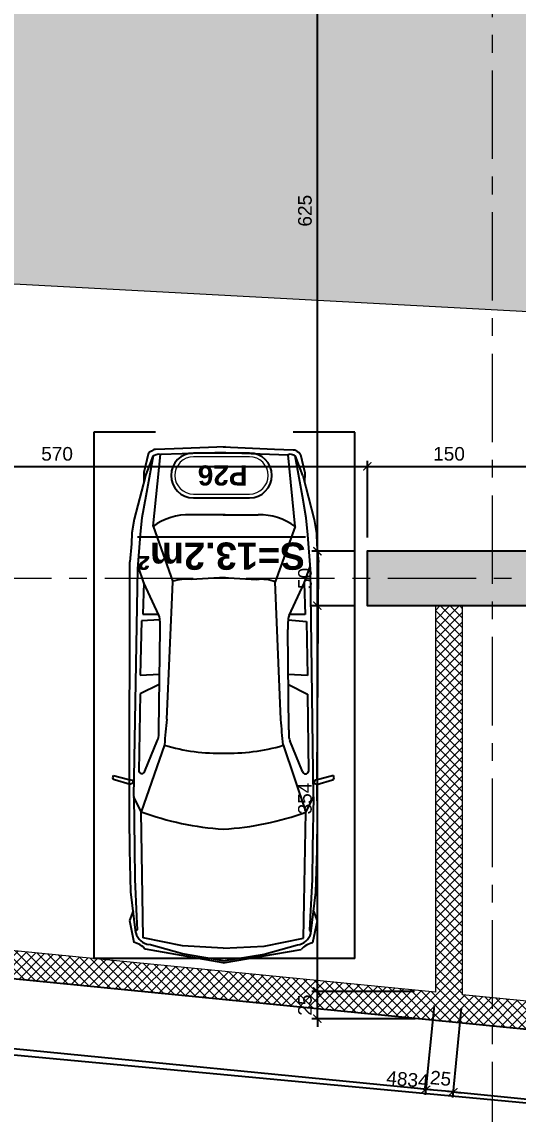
# Model space of a CAD drawing. Header units: centimetres. Extents: x 60496 to 66049, y -55119 to -48212.
# Drawn here: x 62926 to 63382, y -54589 to -53587 of the extents above; entities that cross this region are included whole.
import ezdxf
from ezdxf.enums import TextEntityAlignment as Align

# ---------------------------------------------------------------- set-up
doc = ezdxf.new("R2010")
doc.units = ezdxf.units.CM
doc.header["$LTSCALE"] = 50
doc.header["$MEASUREMENT"] = 0
doc.linetypes.add('AXES', pattern=[2, 1.25, -0.25, 0.25, -0.25])
doc.linetypes.add('CONTINU', pattern=[0])
doc.layers.get('0').update_dxf_attribs({"color": 8})
for name, color, linetype in [('AXES', 10, 'AXES'), ('BETON COUPE', 3, 'CONTINU'), ('BETON TRAME', 252, 'Continuous'), ('BORD', 5, 'Continuous'), ('COTE 50ème', 1, 'Continuous'), ('FINI', 251, 'Continuous'), ('PILIER', 7, 'Continuous'), ('TEXTE', 7, 'Continuous')]:
    doc.layers.add(name, color=color, linetype=linetype)
for name, color, linetype, lineweight in [('BETON HACHURE', 253, 'Continuous', 13), ('EXISTANT COUPE', 251, 'Continuous', 40), ('MACONNERIE COUPE', 7, 'Continuous', 30)]:
    doc.layers.add(name, color=color, linetype=linetype, lineweight=lineweight)
doc.layers.add('New_2D Drafting - General_Pen_No__4', color=252, linetype='Continuous', lineweight=13, true_color=0x696969)
doc.styles.add('BRMNAMES', font='swisseb.ttf', dxfattribs={"height": 20})
doc.styles.add('RS_TEXT_1.50', font='arial.ttf', dxfattribs={"height": 12.5})
doc.styles.add('RS_TXT_50', font='arial.ttf', dxfattribs={"height": 12.5})
doc.dimstyles.new('RS_50CM_LINEAIRE', dxfattribs={"dimscale": 5, "dimtxt": 12.5, "dimasz": 1.5, "dimexe": 1, "dimexo": 2.5, "dimgap": 1, "dimtad": 1, "dimdec": 1, "dimrnd": 0.5, "dimdsep": 46, "dimtxsty": 'RS_TXT_50', "dimblk1": 'ARCHTICK', "dimblk2": 'ARCHTICK', "dimsah": 1, "dimcen": 2.5, "dimdle": 1, "dimclrt": 4, "dimadec": 0, "dimazin": 2, "dimtfac": 1, "dimtdec": 1, "dimtix": 1, "dimtmove": 2, "dimatfit": 3, "dimfxl": 1, "dimtolj": 1, "dimtzin": 0, "dimarcsym": 0})

# ---------------------------------------------------------------- blocks, each defined once
blk = doc.blocks.new('A$Ce9568e5d')
at = {"layer": 'AXES', "lineweight": 5, "ltscale": 1.3}
for p, q in [((740, -4150), (740, -1058.41)), ((3195, -3235), (-1985, -3235))]:
    blk.add_line(p, q, dxfattribs=at)
blk = doc.blocks.new('_ArchTick')
at = {"color": 0, "linetype": 'ByBlock', "const_width": 0.15}
blk.add_lwpolyline([(-0.5, -0.5), (0.5, 0.5)], dxfattribs=at)
blk = doc.blocks.new('*D1278')
at = {"layer": 'COTE 50ème', "color": 0, "lineweight": -2, "ltscale": 0.5, "transparency": 16777216}
for p, q in [((63286.3, -54476.4), (63192.1, -54476.4)), ((63197.1, -54476.4), (63197.1, -54468.9)), ((63197.1, -54501.5), (63197.1, -54476.4)), ((63287, -54501.5), (63192.1, -54501.5)), ((63197.1, -54501.5), (63197.1, -54509))]:
    blk.add_line(p, q, dxfattribs=at)
at = {"layer": 'Defpoints', "color": 0, "ltscale": 0.5, "transparency": 16777216}
for p in [(63197.1, -54476.4), (63298.8, -54476.4), (63299.5, -54501.5)]:
    blk.add_point(p, dxfattribs=at)
at = {"layer": 'COTE 50ème', "color": 0, "lineweight": -2, "ltscale": 0.5, "transparency": 16777216, "xscale": 7.5, "yscale": 7.5, "zscale": 7.5}
for p, rotation in [((63197.1, -54476.4), 270), ((63197.1, -54501.5), 90)]:
    blk.add_blockref('_ArchTick', p, dxfattribs=dict(at, rotation=rotation))
at = {"layer": 'COTE 50ème', "color": 4, "ltscale": 0.5, "transparency": 16777216, "insert": (63185.7, -54489), "char_height": 12.5, "attachment_point": 5, "rotation": 90, "style": 'RS_TXT_50'}
blk.add_mtext('\\A1;25', dxfattribs=at)
blk = doc.blocks.new('*D1279')
at = {"layer": 'COTE 50ème', "color": 0, "lineweight": -2, "ltscale": 0.5, "transparency": 16777216}
for p, q in [((63230.5, -54122.4), (63192.1, -54122.4)), ((63197.1, -54481.4), (63197.1, -54117.4)), ((63286.3, -54476.4), (63192.1, -54476.4))]:
    blk.add_line(p, q, dxfattribs=at)
at = {"layer": 'Defpoints', "color": 0, "ltscale": 0.5, "transparency": 16777216}
for p in [(63197.1, -54122.4), (63243, -54122.4), (63298.8, -54476.4)]:
    blk.add_point(p, dxfattribs=at)
at = {"layer": 'COTE 50ème', "color": 0, "lineweight": -2, "ltscale": 0.5, "transparency": 16777216, "xscale": 7.5, "yscale": 7.5, "zscale": 7.5}
for p, rotation in [((63197.1, -54122.4), 90), ((63197.1, -54476.4), 270)]:
    blk.add_blockref('_ArchTick', p, dxfattribs=dict(at, rotation=rotation))
at = {"layer": 'COTE 50ème', "color": 4, "ltscale": 0.5, "transparency": 16777216, "insert": (63185.7, -54299.4), "char_height": 12.5, "attachment_point": 5, "rotation": 90, "style": 'RS_TXT_50'}
blk.add_mtext('\\A1;354', dxfattribs=at)
blk = doc.blocks.new('*D1280')
at = {"layer": 'COTE 50ème', "color": 0, "lineweight": -2, "ltscale": 0.5, "transparency": 16777216}
for p, q in [((63230.5, -54072.4), (63192.1, -54072.4)), ((63197.1, -54127.4), (63197.1, -54067.4)), ((63230.5, -54122.4), (63192.1, -54122.4))]:
    blk.add_line(p, q, dxfattribs=at)
at = {"layer": 'Defpoints', "color": 0, "ltscale": 0.5, "transparency": 16777216}
for p in [(63197.1, -54072.4), (63243, -54072.4), (63243, -54122.4)]:
    blk.add_point(p, dxfattribs=at)
at = {"layer": 'COTE 50ème', "color": 0, "lineweight": -2, "ltscale": 0.5, "transparency": 16777216, "xscale": 7.5, "yscale": 7.5, "zscale": 7.5}
for p, rotation in [((63197.1, -54072.4), 90), ((63197.1, -54122.4), 270)]:
    blk.add_blockref('_ArchTick', p, dxfattribs=dict(at, rotation=rotation))
at = {"layer": 'COTE 50ème', "color": 4, "ltscale": 0.5, "transparency": 16777216, "insert": (63185.7, -54097.4), "char_height": 12.5, "attachment_point": 5, "rotation": 90, "style": 'RS_TXT_50'}
blk.add_mtext('\\A1;50', dxfattribs=at)
blk = doc.blocks.new('*D1281')
at = {"layer": 'COTE 50ème', "color": 0, "lineweight": -2, "ltscale": 0.5, "transparency": 16777216}
for p, q in [((63197.1, -54077.4), (63197.1, -53442.4)), ((63345.5, -53447.4), (63192.1, -53447.4)), ((63230.5, -54072.4), (63192.1, -54072.4))]:
    blk.add_line(p, q, dxfattribs=at)
at = {"layer": 'Defpoints', "color": 0, "ltscale": 0.5, "transparency": 16777216}
for p in [(63197.1, -53447.4), (63358, -53447.4), (63243, -54072.4)]:
    blk.add_point(p, dxfattribs=at)
at = {"layer": 'COTE 50ème', "color": 0, "lineweight": -2, "ltscale": 0.5, "transparency": 16777216, "xscale": 7.5, "yscale": 7.5, "zscale": 7.5}
for p, rotation in [((63197.1, -53447.4), 90), ((63197.1, -54072.4), 270)]:
    blk.add_blockref('_ArchTick', p, dxfattribs=dict(at, rotation=rotation))
at = {"layer": 'COTE 50ème', "color": 4, "ltscale": 0.5, "transparency": 16777216, "insert": (63185.7, -53759.9), "char_height": 12.5, "attachment_point": 5, "rotation": 90, "style": 'RS_TXT_50'}
blk.add_mtext('\\A1;625', dxfattribs=at)
blk = doc.blocks.new('*D973')
at = {"layer": 'COTE 50ème', "color": 0, "lineweight": -2, "ltscale": 0.5, "transparency": 16777216}
for p, q in [((62668, -53994.5), (63248, -53994.5)), ((62673, -54059.9), (62673, -53989.5)), ((63243, -54059.9), (63243, -53989.5))]:
    blk.add_line(p, q, dxfattribs=at)
at = {"layer": 'Defpoints', "color": 0, "ltscale": 0.5, "transparency": 16777216}
for p in [(63243, -53994.5), (62673, -54072.4), (63243, -54072.4)]:
    blk.add_point(p, dxfattribs=at)
at = {"layer": 'COTE 50ème', "color": 0, "lineweight": -2, "ltscale": 0.5, "transparency": 16777216, "xscale": 7.5, "yscale": 7.5, "zscale": 7.5, "rotation": 180}
blk.add_blockref('_ArchTick', (62673, -53994.5), dxfattribs=at)
at = {"layer": 'COTE 50ème', "color": 0, "lineweight": -2, "ltscale": 0.5, "transparency": 16777216, "xscale": 7.5, "yscale": 7.5, "zscale": 7.5}
blk.add_blockref('_ArchTick', (63243, -53994.5), dxfattribs=at)
at = {"layer": 'COTE 50ème', "color": 4, "ltscale": 0.5, "transparency": 16777216, "insert": (62958, -53983.1), "char_height": 12.5, "attachment_point": 5, "style": 'RS_TXT_50'}
blk.add_mtext('\\A1;570', dxfattribs=at)
blk = doc.blocks.new('*D974')
at = {"layer": 'COTE 50ème', "color": 0, "lineweight": -2, "ltscale": 0.5, "transparency": 16777216}
for p, q in [((63238, -53994.5), (63398, -53994.5)), ((63243, -54059.9), (63243, -53989.5)), ((63393, -54059.9), (63393, -53989.5))]:
    blk.add_line(p, q, dxfattribs=at)
at = {"layer": 'Defpoints', "color": 0, "ltscale": 0.5, "transparency": 16777216}
for p in [(63393, -53994.5), (63243, -54072.4), (63393, -54072.4)]:
    blk.add_point(p, dxfattribs=at)
at = {"layer": 'COTE 50ème', "color": 0, "lineweight": -2, "ltscale": 0.5, "transparency": 16777216, "xscale": 7.5, "yscale": 7.5, "zscale": 7.5, "rotation": 180}
blk.add_blockref('_ArchTick', (63243, -53994.5), dxfattribs=at)
at = {"layer": 'COTE 50ème', "color": 0, "lineweight": -2, "ltscale": 0.5, "transparency": 16777216, "xscale": 7.5, "yscale": 7.5, "zscale": 7.5}
blk.add_blockref('_ArchTick', (63393, -53994.5), dxfattribs=at)
at = {"layer": 'COTE 50ème', "color": 4, "ltscale": 0.5, "transparency": 16777216, "insert": (63318, -53983.1), "char_height": 12.5, "attachment_point": 5, "style": 'RS_TXT_50'}
blk.add_mtext('\\A1;150', dxfattribs=at)
blk = doc.blocks.new('*D945')
at = {"layer": 'COTE 50ème', "color": 0, "lineweight": -2, "ltscale": 0.5, "transparency": 16777216}
for p, q in [((63329.2, -54491.9), (63321.2, -54573.7)), ((64631.7, -54697.4), (63316.7, -54568.3)), ((64634.2, -54620.1), (64626.2, -54701.9))]:
    blk.add_line(p, q, dxfattribs=at)
at = {"layer": 'Defpoints', "color": 0, "ltscale": 0.5, "transparency": 16777216}
for p in [(63330.5, -54479.5), (63321.7, -54568.7), (64635.5, -54607.6)]:
    blk.add_point(p, dxfattribs=at)
at = {"layer": 'COTE 50ème', "color": 0, "lineweight": -2, "ltscale": 0.5, "transparency": 16777216, "xscale": 7.5, "yscale": 7.5, "zscale": 7.5}
for p, rotation in [((63321.7, -54568.7), 174.3913441653871), ((64626.7, -54696.9), 354.3913441653871)]:
    blk.add_blockref('_ArchTick', p, dxfattribs=dict(at, rotation=rotation))
at = {"layer": 'COTE 50ème', "color": 4, "ltscale": 0.5, "transparency": 16777216, "insert": (63975.3, -54621.5), "char_height": 12.5, "attachment_point": 5, "rotation": 354.3913, "style": 'RS_TXT_50'}
blk.add_mtext('\\A1;1311.5', dxfattribs=at)
blk = doc.blocks.new('*D946')
at = {"layer": 'COTE 50ème', "color": 0, "lineweight": -2, "ltscale": 0.5, "transparency": 16777216}
for p, q in [((63304.2, -54489.4), (63296.2, -54571.3)), ((63329.2, -54491.9), (63321.2, -54573.7)), ((63296.7, -54566.3), (63289.2, -54565.6)), ((63321.7, -54568.7), (63296.7, -54566.3)), ((63321.7, -54568.7), (63329.2, -54569.5))]:
    blk.add_line(p, q, dxfattribs=at)
at = {"layer": 'Defpoints', "color": 0, "ltscale": 0.5, "transparency": 16777216}
for p in [(63305.5, -54477), (63330.5, -54479.5), (63296.7, -54566.3)]:
    blk.add_point(p, dxfattribs=at)
at = {"layer": 'COTE 50ème', "color": 0, "lineweight": -2, "ltscale": 0.5, "transparency": 16777216, "xscale": 7.5, "yscale": 7.5, "zscale": 7.5}
for p, rotation in [((63296.7, -54566.3), 354.3913441653856), ((63321.7, -54568.7), 174.3913441653857)]:
    blk.add_blockref('_ArchTick', p, dxfattribs=dict(at, rotation=rotation))
at = {"layer": 'COTE 50ème', "color": 4, "ltscale": 0.5, "transparency": 16777216, "insert": (63310.3, -54556.2), "char_height": 12.5, "attachment_point": 5, "rotation": 354.3913, "style": 'RS_TXT_50'}
blk.add_mtext('\\A1;25', dxfattribs=at)
blk = doc.blocks.new('*D947')
at = {"layer": 'COTE 50ème', "color": 0, "lineweight": -2, "ltscale": 0.5, "transparency": 16777216}
for p, q in [((62116.7, -54372.8), (62108.7, -54454.7)), ((63301.7, -54566.8), (62104.2, -54449.2)), ((63304.2, -54489.4), (63296.2, -54571.3))]:
    blk.add_line(p, q, dxfattribs=at)
at = {"layer": 'Defpoints', "color": 0, "ltscale": 0.5, "transparency": 16777216}
for p in [(62118, -54360.4), (62109.2, -54449.7), (63305.5, -54477)]:
    blk.add_point(p, dxfattribs=at)
at = {"layer": 'COTE 50ème', "color": 0, "lineweight": -2, "ltscale": 0.5, "transparency": 16777216, "xscale": 7.5, "yscale": 7.5, "zscale": 7.5}
for p, rotation in [((62109.2, -54449.7), 174.3913441653857), ((63296.7, -54566.3), 354.3913441653856)]:
    blk.add_blockref('_ArchTick', p, dxfattribs=dict(at, rotation=rotation))
at = {"layer": 'COTE 50ème', "color": 4, "ltscale": 0.5, "transparency": 16777216, "insert": (62704, -54496.7), "char_height": 12.5, "attachment_point": 5, "rotation": 354.3913, "style": 'RS_TXT_50'}
blk.add_mtext('\\A1;1193', dxfattribs=at)
blk = doc.blocks.new('*D925')
at = {"layer": 'COTE 50ème', "color": 0, "lineweight": -2, "ltscale": 0.5, "transparency": 16777216}
for p, q in [((60878.7, -54276.4), (60871.9, -54348.8)), ((65690.4, -54793.9), (60867.4, -54343.4)), ((65691.7, -54726), (65684.9, -54798.4))]:
    blk.add_line(p, q, dxfattribs=at)
at = {"layer": 'Defpoints', "color": 0, "ltscale": 0.5, "transparency": 16777216}
for p in [(60879.8, -54263.9), (60872.4, -54343.9), (65692.9, -54713.5)]:
    blk.add_point(p, dxfattribs=at)
at = {"layer": 'COTE 50ème', "color": 0, "lineweight": -2, "ltscale": 0.5, "transparency": 16777216, "xscale": 7.5, "yscale": 7.5, "zscale": 7.5}
for p, rotation in [((60872.4, -54343.9), 174.6634725925406), ((65685.4, -54793.5), 354.6634725925406)]:
    blk.add_blockref('_ArchTick', p, dxfattribs=dict(at, rotation=rotation))
at = {"layer": 'COTE 50ème', "color": 4, "ltscale": 0.5, "transparency": 16777216, "insert": (63279.9, -54557.3), "char_height": 12.5, "attachment_point": 5, "rotation": 354.6635, "style": 'RS_TXT_50'}
blk.add_mtext('\\A1;4834', dxfattribs=at)
blk = doc.blocks.new('PILIER')
at = {"color": 252}
blk.add_lwpolyline([(1.563, 1.2), (-1.437, 1.2, 1), (-1.437, -1.2), (1.563, -1.2, 1), (1.563, 1.2, -1)], format="xyb", dxfattribs=at)
at = {"color": 10, "lineweight": 20}
blk.add_lwpolyline([(1.563, 1), (-1.437, 1, 1), (-1.437, -1), (1.563, -1, 1)], format="xyb", close=True, dxfattribs=at)
at = {"color": 7, "style": 'BRMNAMES'}
blk.add_attdef('PILIER_TEXTE', text='', height=1.076, dxfattribs=at).set_placement((0, 0), align=Align.MIDDLE_CENTER)

msp = doc.modelspace()

# ---------------------------------------------------------------- hatches: boundary and pattern name
at = {"layer": 'BETON HACHURE', "transparency": 33554585}
h = msp.add_hatch(dxfattribs=at)
h.set_pattern_fill('ANSI37', color=256, scale=50, angle=270, style=0)
h.set_pattern_definition([(315, (-1160.4855, 19655.393), (4.4194174, 4.4194174), []), (45, (-1160.4855, 19655.393), (-4.4194174, 4.4194174), [])])
h.paths.add_polyline_path([(62772.95, -51847.22), (62797.95, -51847.22), (62797.95, -52172.22), (62772.95, -52172.22)], flags=0)
h.paths.add_polyline_path([(62772.95, -51847.22), (62797.95, -51847.22), (62797.95, -52172.22), (62772.95, -52172.22)], flags=0)
h.paths.add_polyline_path([(64952.95, -51987.36), (64952.95, -52037.36), (65032.95, -52037.36), (65032.95, -51987.36)], flags=0)
h.paths.add_polyline_path([(64572.95, -51987.36), (64572.95, -52037.36), (64652.95, -52037.36), (64652.95, -51987.36)], flags=0)
edge = h.paths.add_edge_path(flags=0)
edge.add_arc((64612.95, -50672.36), 40, 0, 360)
edge = h.paths.add_edge_path(flags=0)
edge.add_arc((64612.95, -49997.36), 40, 0, 360)
edge = h.paths.add_edge_path(flags=0)
edge.add_arc((64612.95, -51272.36), 40, 0, 360)
h.paths.add_polyline_path([(65692.87, -49527.22), (61269.11, -49527.22), (60879.82, -54263.92), (65445.45, -54713.51), (65692.87, -54713.51)])
edge = h.paths.add_edge_path(flags=0)
edge.add_arc((64612.95, -51272.36), 40, 0, 360)
h.paths.add_polyline_path([(63397.95, -49552.22), (63397.95, -49972.36), (63422.95, -49972.36), (63422.95, -49552.22), (64992.96, -49552.22), (64992.95, -51312.36), (65032.95, -51312.36), (65032.95, -49552.22), (65667.87, -49552.22), (65667.87, -53452.22), (65032.95, -53452.22), (65032.95, -52057.36), (64992.95, -52057.36), (64992.95, -53477.22), (65667.87, -53477.22), (65667.87, -54685.93), (65459.18, -54688.51), (64660.45, -54610.07), (64660.45, -54122.36), (64635.45, -54122.36), (64635.45, -54607.62), (63330.45, -54479.46), (63330.45, -54122.36), (63305.45, -54122.36), (63305.45, -54477.01), (62117.95, -54360.39), (62117.95, -54122.36), (62067.95, -54122.36), (62067.95, -54355.48), (60906.75, -54241.45), (61082.14, -52107.36), (61287.95, -52107.36), (61287.95, -52057.36), (61086.25, -52057.36), (61088.1, -52037.36), (61287.95, -52037.36), (61287.95, -51987.36), (61092.01, -51987.36), (61148.71, -51297.36), (61287.95, -51297.36), (61287.95, -51247.36), (61152.82, -51247.36), (61198.03, -50697.36), (61287.95, -50697.36), (61287.95, -50647.36), (61202.13, -50647.36), (61292.14, -49552.22), (62070.45, -49552.22), (62070.45, -49972.36), (62095.45, -49972.36), (62095.45, -49552.22)], flags=16)
h.paths.add_polyline_path([(64572.95, -51232.36), (64572.95, -51312.36), (64652.95, -51312.36), (64652.95, -51232.36)], flags=0)
at = {"layer": 'BETON TRAME', "transparency": 33554559}
h = msp.add_hatch(color=256, dxfattribs=at)
h.dxf.hatch_style = 1
h.paths.add_polyline_path([(63852.95, -52797.36), (63887.95, -52797.36), (63887.95, -53447.36), (63852.95, -53447.36), (63852.95, -53272.36), (63392.95, -53272.36), (63392.95, -53447.36), (63357.95, -53447.36), (63357.95, -52797.36), (63392.95, -52797.36), (63392.95, -53232.36), (63602.95, -53232.36), (63602.95, -52902.36), (63642.95, -52902.36), (63642.95, -53232.36), (63852.95, -53232.36)])
h.paths.add_polyline_path([(64722.95, -54122.36), (64722.95, -54072.36), (64572.95, -54072.36), (64572.95, -54122.36)])
h.paths.add_polyline_path([(64002.95, -54122.36), (64002.95, -54072.36), (63852.95, -54072.36), (63852.95, -54122.36)])
h.paths.add_polyline_path([(63392.95, -54122.36), (63392.95, -54072.36), (63242.95, -54072.36), (63242.95, -54122.36)])
h.paths.add_polyline_path([(62672.95, -54122.36), (62672.95, -54072.36), (62522.95, -54072.36), (62522.95, -54122.36)])
h.paths.add_polyline_path([(62672.95, -53447.36), (62672.95, -53397.36), (62522.95, -53397.36), (62522.95, -53447.36)])
h.paths.add_polyline_path([(64722.95, -53447.36), (64722.95, -53397.36), (64572.95, -53397.36), (64572.95, -53447.36)])
h.paths.add_polyline_path([(64722.95, -52847.36), (64722.95, -52797.36), (64572.95, -52797.36), (64572.95, -52847.36)])
h.paths.add_polyline_path([(62672.95, -52847.36), (62672.95, -52797.36), (62522.95, -52797.36), (62522.95, -52847.36)])
h.paths.add_polyline_path([(62672.95, -52107.36), (62672.95, -52057.36), (62522.95, -52057.36), (62522.95, -52107.36)])
h.paths.add_polyline_path([(64572.95, -52057.36), (64572.95, -52107.36), (64722.95, -52107.36), (64722.95, -52057.36)])
h.paths.add_polyline_path([(63907.95, -52107.36), (63907.95, -52057.36), (63782.95, -52057.36), (63782.95, -52107.36)])
h.paths.add_polyline_path([(63462.95, -52107.36), (63462.95, -52057.36), (63337.95, -52057.36), (63337.95, -52107.36)])
h.paths.add_polyline_path([(63487.95, -52057.36), (63462.95, -52057.36), (63462.95, -52562.36), (63487.95, -52562.36)])
h.paths.add_polyline_path([(63782.95, -52057.36), (63757.95, -52057.36), (63757.95, -52562.36), (63782.95, -52562.36)])
at = {"layer": 'New_2D Drafting - General_Pen_No__4', "linetype": 'Continuous', "lineweight": 0, "true_color": 0xc7c8ca, "transparency": 33554546}
h = msp.add_hatch(color=9, dxfattribs=at)
edge = h.paths.add_edge_path()
edge.add_line((64367.95, -51124.86), (64367.95, -50634.86))
edge.add_arc((63907.95, -50634.86), 460, 0, 90)
edge.add_line((63907.95, -50174.86), (62122.95, -50174.86))
edge.add_arc((62122.95, -50634.86), 460, 90, 180)
edge.add_line((61662.95, -50634.86), (61662.95, -53323.54))
edge.add_arc((62122.95, -53323.54), 460, 180, 266.91954)
edge.add_line((62098.23, -53782.88), (64199.36, -53895.95))
edge.add_line((64199.36, -53895.95), (64906.1, -53933.99))
edge.add_arc((64899.76, -54067.76), 133.92, 4.03594, 87.28895, ccw=False)
edge.add_line((65033.35, -54058.33), (65587.47, -54035.81))
edge.add_arc((64922.41, -54349.93), 735.52, 25.28163, 89.98749)
edge.add_line((64922.57, -53614.41), (64699.15, -53602.39))
edge.add_arc((64717.95, -53252.89), 350, 180, 266.91954, ccw=False)
edge.add_line((64367.95, -53252.89), (64367.95, -52144.86))
edge.add_arc((64717.95, -52144.86), 350, 90, 180, ccw=False)
edge.add_line((64717.95, -51794.86), (64722.95, -51794.86))
edge.add_arc((64722.95, -52144.86), 350, 6.15064, 90, ccw=False)
edge.add_line((65070.94, -52107.36), (65667.87, -52107.36))
edge.add_line((65667.87, -52107.36), (65667.87, -49527.22))
edge.add_line((65667.87, -49527.22), (65072.95, -49527.22))
edge.add_line((65072.95, -49527.22), (65072.95, -51124.86))
edge.add_arc((64722.95, -51124.86), 350, -90, 0, ccw=False)
edge.add_line((64722.95, -51474.86), (64717.95, -51474.86))
edge.add_arc((64717.95, -51124.86), 350, 180, 270, ccw=False)
edge = h.paths.add_edge_path(flags=16)
edge.add_arc((63697.95, -53198), 350, -93.08046, 0, ccw=False)
edge.add_line((63679.15, -53547.49), (62314.15, -53474.03))
edge.add_arc((62332.95, -53124.54), 350, 180, 266.91954, ccw=False)
edge.add_line((61982.95, -53124.54), (61982.95, -50844.86))
edge.add_arc((62332.95, -50844.86), 350, 90, 180, ccw=False)
edge.add_line((62332.95, -50494.86), (63697.95, -50494.86))
edge.add_arc((63697.95, -50844.86), 350, 0, 90, ccw=False)
edge.add_line((64047.95, -50844.86), (64047.95, -53198))

# ---------------------------------------------------------------- linework, layer by layer
at = {"layer": 'BETON COUPE', "lineweight": 5}
msp.add_lwpolyline([(65692.87, -49527.22), (61269.11, -49527.22), (60879.82, -54263.92), (65445.45, -54713.51), (65692.87, -54713.51)], close=True, dxfattribs=at)
msp.add_lwpolyline([(65667.87, -49552.22), (65667.87, -53452.22), (65032.95, -53452.22), (65032.95, -52057.36), (64992.95, -52057.36), (64992.95, -53477.22), (65667.87, -53477.22), (65667.87, -54685.93), (65459.18, -54688.51), (64660.45, -54610.07), (64660.45, -54122.36), (64635.45, -54122.36), (64635.45, -54607.62), (63330.45, -54479.46), (63330.45, -54122.36), (63305.45, -54122.36), (63305.45, -54477.01), (62117.95, -54360.39)], dxfattribs=at)
at = {"layer": 'BETON COUPE'}
msp.add_lwpolyline([(63392.95, -54122.36), (63392.95, -54072.36), (63242.95, -54072.36), (63242.95, -54122.36)], close=True, dxfattribs=at)
at = {"layer": 'BORD'}
msp.add_lwpolyline([(65692.87, -52048.35), (61061.91, -52048.35), (60879.82, -54263.92), (65445.45, -54713.51), (65692.87, -54713.51)], close=True, dxfattribs=at)
at = {"layer": 'EXISTANT COUPE', "lineweight": 5}
msp.add_lwpolyline([(61662.95, -50634.86), (61662.95, -53323.54, 0.3985526), (62098.23, -53782.88), (64199.36, -53895.95), (64906.1, -53933.99, -0.380129), (65033.35, -54058.33), (65587.47, -54035.81, 0.2900814), (64922.57, -53614.41), (64699.15, -53602.39, -0.3985526), (64367.95, -53252.89), (64367.95, -52144.86, -0.4142136), (64717.95, -51794.86), (64722.95, -51794.86, -0.3831101), (65070.94, -52107.36), (65627.87, -52107.36), (65627.87, -49527.22)], format="xyb", dxfattribs=at)
at = {"layer": 'FINI'}
for p, q in [((63048.47, -53963.03), (62991.62, -53963.03)), ((62991.62, -53963.03), (62991.62, -54446.19)), ((63231.62, -53963.03), (63174.78, -53963.03)), ((63231.62, -54446.19), (63231.62, -53963.03)), ((63041.54, -53983.26), (63037.61, -54000.22)), ((63039.03, -54004.32), (63046.13, -53985.04)), ((63039.67, -54021.69), (63046.66, -53984.68)), ((63042.89, -53981.41), (63041.54, -53983.26)), ((63044.71, -53980.48), (63042.89, -53981.41)), ((63046.98, -53979.08), (63044.71, -53980.48)), ((63046.13, -53985.04), (63047.5, -53984.11)), ((63046.18, -54049.48), (63052.9, -53983.71)), ((63048.36, -53979.07), (63046.98, -53979.08)), ((63047.5, -53984.11), (63048.86, -53983.64)), ((63065.64, -53978.43), (63048.36, -53979.07)), ((63048.86, -53983.64), (63051.14, -53983.15)), ((63051.14, -53983.15), (63052.9, -53983.71)), ((63112.59, -53981.91), (63052.9, -53983.71)), ((63112.6, -53976.61), (63065.64, -53978.43)), ((63110.63, -53981.91), (63170.32, -53983.96)), ((63110.64, -53976.61), (63157.6, -53978.63)), ((63157.6, -53978.63), (63174.88, -53979.33)), ((63172.08, -53983.4), (63170.32, -53983.96)), ((63176.76, -54049.75), (63170.32, -53983.96)), ((63174.36, -53983.9), (63172.08, -53983.4)), ((63175.72, -53984.37), (63174.36, -53983.9)), ((63174.88, -53979.33), (63176.25, -53979.35)), ((63177.08, -53985.31), (63175.72, -53984.37)), ((63176.25, -53979.35), (63178.52, -53980.76)), ((63183.39, -54021.98), (63176.56, -53984.95)), ((63178.52, -53980.76), (63180.33, -53981.7)), ((63180.33, -53981.7), (63181.68, -53983.55)), ((63181.68, -53983.55), (63185.54, -54000.52)), ((63183.67, -54002.78), (63177.08, -53985.31)), ((63039.03, -54004.32), (63028.93, -54042.84)), ((63037.61, -54000.22), (63037.71, -54009.34)), ((63183.67, -54002.78), (63194.04, -54043.18)), ((63185.54, -54000.52), (63185.4, -54009.52)), ((63036.23, -54041.39), (63039.67, -54021.69)), ((63186.75, -54041.7), (63183.39, -54021.98)), ((63028.93, -54042.84), (63026.78, -54055.66)), ((63034.57, -54056.95), (63036.23, -54041.39)), ((63112.47, -54039), (63080.36, -54038.93)), ((63110.51, -54038.99), (63142.63, -54039.06)), ((63188.34, -54057.27), (63186.75, -54041.7)), ((63194.04, -54043.18), (63196.14, -54056.01)), ((63046.2, -54049.34), (63064.32, -54100.43)), ((63176.75, -54049.61), (63158.41, -54100.62)), ((63026.78, -54055.66), (63026.43, -54065.73)), ((63032.17, -54088.53), (63034.57, -54056.95)), ((63190.61, -54088.85), (63188.34, -54057.27)), ((63196.14, -54056.01), (63196.44, -54066.08)), ((63026.43, -54065.73), (63024.78, -54082.2)), ((63196.44, -54066.08), (63198.02, -54082.56)), ((63024.59, -54316.77), (63024.78, -54082.2)), ((63196.87, -54281.46), (63198.02, -54082.56)), ((63028.5, -54297.53), (63032.17, -54088.53)), ((63037.8, -54101.43), (63032.36, -54086.02)), ((63184.93, -54101.74), (63190.43, -54086.35)), ((63193.42, -54297.87), (63190.61, -54088.85)), ((63037.8, -54101.43), (63036.68, -54130.07)), ((63051.53, -54131.16), (63037.8, -54101.43)), ((63058.76, -54226.65), (63064.32, -54100.43)), ((63112.37, -54096.52), (63081.3, -54098.34)), ((63110.38, -54096.52), (63141.44, -54098.47)), ((63163.45, -54226.87), (63158.41, -54100.62)), ((63171.08, -54131.41), (63184.93, -54101.74)), ((63184.93, -54101.74), (63185.93, -54130.38)), ((63052.38, -54135.27), (63035.61, -54136.44)), ((63036.68, -54130.07), (63050.91, -54130.1)), ((63170.21, -54135.52), (63186.98, -54136.75)), ((63185.93, -54130.38), (63171.57, -54130.35)), ((63035.61, -54136.44), (63034.44, -54186.29)), ((63051.31, -54236.19), (63052.56, -54143.9)), ((63170.86, -54236.43), (63169.99, -54144.14)), ((63186.98, -54136.75), (63187.94, -54186.61)), ((63034.44, -54186.29), (63052, -54185.3)), ((63187.94, -54186.61), (63170.38, -54185.54)), ((63051.88, -54194.58), (63034.41, -54203.27)), ((63170.47, -54194.82), (63187.9, -54203.58)), ((63034.41, -54203.27), (63033.2, -54274.34)), ((63187.9, -54203.58), (63188.81, -54274.66)), ((63038.5, -54274.35), (63050.23, -54245.73)), ((63056.59, -54249.99), (63035.24, -54311.47)), ((63165.53, -54250.21), (63186.62, -54311.78)), ((63183.51, -54274.65), (63171.9, -54245.98)), ((63009.35, -54280.41), (63009.94, -54278.16)), ((63009.79, -54281.79), (63009.35, -54280.41)), ((63010.7, -54282.26), (63009.79, -54281.79)), ((63009.83, -54278.13), (63022.6, -54281.47)), ((63013.89, -54283.21), (63010.7, -54282.26)), ((63022.1, -54285.58), (63013.89, -54283.21)), ((63024.83, -54286.53), (63022.1, -54285.58)), ((63022.6, -54281.47), (63027.16, -54282.44)), ((63027.59, -54285.18), (63024.83, -54286.53)), ((63024.92, -54281.96), (63024.92, -54281.46)), ((63027.16, -54282.44), (63027.6, -54284.27)), ((63027.6, -54284.27), (63027.59, -54285.18)), ((63194.64, -54282.44), (63194.2, -54284.27)), ((63194.2, -54284.27), (63194.21, -54285.18)), ((63194.21, -54285.18), (63196.97, -54286.53)), ((63199.2, -54281.47), (63194.64, -54282.44)), ((63196.88, -54281.96), (63196.87, -54281.46)), ((63196.97, -54286.53), (63199.7, -54285.58)), ((63211.96, -54278.13), (63199.2, -54281.47)), ((63199.7, -54285.58), (63207.9, -54283.21)), ((63207.9, -54283.21), (63211.09, -54282.26)), ((63211.09, -54282.26), (63212, -54281.79)), ((63212.45, -54280.41), (63211.86, -54278.16)), ((63212, -54281.79), (63212.45, -54280.41)), ((63197.25, -54317.13), (63196.92, -54286.53)), ((63028.5, -54297.53), (63029.01, -54344.62)), ((63035.24, -54311.47), (63028.5, -54297.91)), ((63186.62, -54311.78), (63193.42, -54298.25)), ((63193.42, -54297.87), (63192.72, -54344.96)), ((63037.13, -54427.11), (63035.24, -54311.47)), ((63184.26, -54427.41), (63186.62, -54311.78)), ((63024.91, -54346.49), (63024.59, -54316.77)), ((63196.8, -54346.85), (63197.25, -54317.13)), ((63029.01, -54344.62), (63029.32, -54373.42)), ((63192.72, -54344.96), (63192.28, -54373.76)), ((63025.79, -54384.89), (63024.91, -54346.49)), ((63195.77, -54385.24), (63196.8, -54346.85)), ((63029.32, -54373.42), (63031.06, -54407.69)), ((63192.28, -54373.76), (63190.4, -54408.02)), ((63030.31, -54422.79), (63025.79, -54384.89)), ((63191.09, -54423.12), (63195.77, -54385.24)), ((63027.9, -54402.55), (63024.43, -54411.17)), ((63193.59, -54402.9), (63197.02, -54411.52)), ((63024.43, -54411.17), (63028.63, -54431.33)), ((63031.06, -54407.69), (63031.65, -54420.03)), ((63190.4, -54408.02), (63189.76, -54420.36)), ((63197.02, -54411.52), (63192.73, -54431.67)), ((63031.65, -54420.03), (63030.08, -54420.84)), ((63189.76, -54420.36), (63191.33, -54421.18)), ((63073.18, -54434.61), (63037.13, -54427.11)), ((63073.16, -54442.03), (63042.42, -54433.48)), ((63110.67, -54436.71), (63073.18, -54434.61)), ((63110.67, -54436.71), (63148.17, -54434.76)), ((63148.16, -54442.19), (63178.94, -54433.76)), ((63148.17, -54434.76), (63184.26, -54427.41)), ((63231.62, -54446.19), (62991.62, -54446.19)), ((63110.64, -54450.29), (63039.23, -54437.72)), ((63110.65, -54448.19), (63073.16, -54442.03)), ((63110.64, -54450.29), (63182.11, -54438.01)), ((63110.65, -54448.19), (63148.16, -54442.19))]:
    msp.add_line(p, q, dxfattribs=at)
for centre, major_axis, ratio, start_param, end_param in [((63078.29, -54092.26), (-0.57, 53.36), 0.9999998, -0.0496496, 0.6326275), ((63144.48, -54092.4), (-0.48, 53.36), 0.9999998, -0.6565816, 0.0256956), ((63076.95, -54142.27), (-0.78, -44.14), 0.9999998, 3.0605595, 3.4528376), ((63145.61, -54142.41), (-1.25, -44.24), 0.8567501, 2.830193, 3.284587), ((63017.85, -54140.31), (-0.83, 34.89), 0.9999997, 4.5855228, 4.9536243), ((63204.72, -54140.7), (-0.82, -34.89), 0.9999997, 4.4667618, 4.8348634), ((64146.96, -54339.62), (-1069.03, 232.64), 0.9999998, 0.1108356, 0.132256), ((62074.79, -54335.33), (-48.28, 1092.99), 0.9999996, -1.5370575, -1.5156375), ((63039.55, -54239.95), (-10.66, 5.81), 0.9999997, 3.1448165, 3.3587911), ((62971.2, -54238.67), (-0.77, -80.15), 0.9999994, 1.5222876, 1.6114647), ((63250.97, -54239.25), (-2.06, -80.13), 1, 4.7029884, 4.7921656), ((63182.61, -54240.25), (-1.35, 12.07), 0.9999998, 1.7368293, 1.9508038), ((63106.15, -54087.92), (-1.6, -169.78), 0.9999998, -0.2873915, 0.0440399), ((63116.64, -54087.94), (-0.75, -169.79), 0.9999998, -0.0343405, 0.2970909), ((63035.85, -54273.81), (-0.88, 2.56), 0.9999997, 1.4358065, 4.1826319), ((63186.16, -54274.12), (-0.88, 2.56), 0.9999997, 1.4358065, 4.1826319), ((63119.08, -54124.94), (-230.33, 30.21), 0.8715423, 1.3145869, 1.6492973), ((63103.55, -54124.91), (-230.45, -29.26), 0.871538, 1.4922957, 1.8270051), ((63044.69, -54418.71), (-0.38, -14.94), 0.9999998, -1.2692186, -0.1274101), ((63176.73, -54418.99), (-0.38, 14.94), 0.9999998, 3.2645272, 4.4063358), ((63022.6, -54453.31), (-0.28, -22.79), 0.9999998, 2.3365197, 2.8861223), ((63198.67, -54453.68), (-2.55, 22.65), 0.9999998, 0.1514559, 0.7010585)]:
    msp.add_ellipse(centre, major_axis=major_axis, ratio=ratio, start_param=start_param, end_param=end_param, dxfattribs=at)

# ---------------------------------------------------------------- block references
at = {"layer": 'MACONNERIE COUPE', "lineweight": 5, "ltscale": 0.5}
msp.add_blockref('A$Ce9568e5d', (62617.95, -50862.36), dxfattribs=at)
at = {"layer": 'PILIER', "xscale": 17.145, "yscale": 17.145, "zscale": 17.145, "rotation": 180}
msp.add_blockref('PILIER', (63110.08, -54002.86), dxfattribs=at).add_auto_attribs({'PILIER_TEXTE': 'P26'})

# ---------------------------------------------------------------- texts
at = {"layer": 'TEXTE', "insert": (63109, -54076.72), "char_height": 25, "width": 958.4363, "attachment_point": 5, "rotation": 180, "style": 'RS_TEXT_1.50'}
msp.add_mtext('{\\fArial|b1|i0|c0|p34;\\LS=13.2m²}', dxfattribs=at)

# ---------------------------------------------------------------- dimensions: what is measured, and where the dimension line sits
at = {"layer": 'COTE 50ème', "ltscale": 0.5}
for base, p1, p2, angle, picture, middle in [((63197.09, -53447.36), (63242.95, -54072.36), (63357.95, -53447.36), 90, '*D1281', (63185.71, -53759.86)), ((63197.09, -54072.36), (63242.95, -54122.36), (63242.95, -54072.36), 90, '*D1280', (63185.71, -54097.36)), ((63197.09, -54122.36), (63298.84, -54476.36), (63242.95, -54122.36), 90, '*D1279', (63185.7, -54299.36)), ((62109.19, -54449.68), (63305.45, -54477.01), (62117.95, -54360.39), 354.39134, '*D947', (62704.05, -54496.65)), ((63197.09, -54476.36), (63299.53, -54501.55), (63298.84, -54476.36), 90, '*D1278', (63185.71, -54488.95)), ((63296.69, -54566.29), (63330.45, -54479.46), (63305.45, -54477.01), 354.39134, '*D946', (63310.3, -54556.19))]:
    dim = msp.add_linear_dim(base=base, p1=p1, p2=p2, angle=angle, dimstyle='RS_50CM_LINEAIRE', dxfattribs=at)
    dim.commit()
    dim.dimension.update_dxf_attribs({"geometry": picture, "text_midpoint": middle})
for base, p1, p2, picture, middle in [((63242.95, -53994.51), (62672.95, -54072.36), (63242.95, -54072.36), '*D973', (62957.95, -53983.13)), ((63392.95, -53994.51), (63242.95, -54072.36), (63392.95, -54072.36), '*D974', (63317.95, -53983.13))]:
    dim = msp.add_linear_dim(base=base, p1=p1, p2=p2, dimstyle='RS_50CM_LINEAIRE', dxfattribs=at)
    dim.commit()
    dim.dimension.update_dxf_attribs({"geometry": picture, "text_midpoint": middle})
for p1, p2, distance, picture, middle in [((65692.87, -54713.51), (60879.82, -54263.92), 80.29, '*D925', (63279.94, -54557.32)), ((64635.45, -54607.62), (63330.45, -54479.46), 89.72, '*D945', (63975.3, -54621.5))]:
    dim = msp.add_aligned_dim(p1=p1, p2=p2, distance=distance, dimstyle='RS_50CM_LINEAIRE', dxfattribs=at)
    dim.commit()
    dim.dimension.update_dxf_attribs({"geometry": picture, "text_midpoint": middle})

doc.saveas('drawing.dxf')
